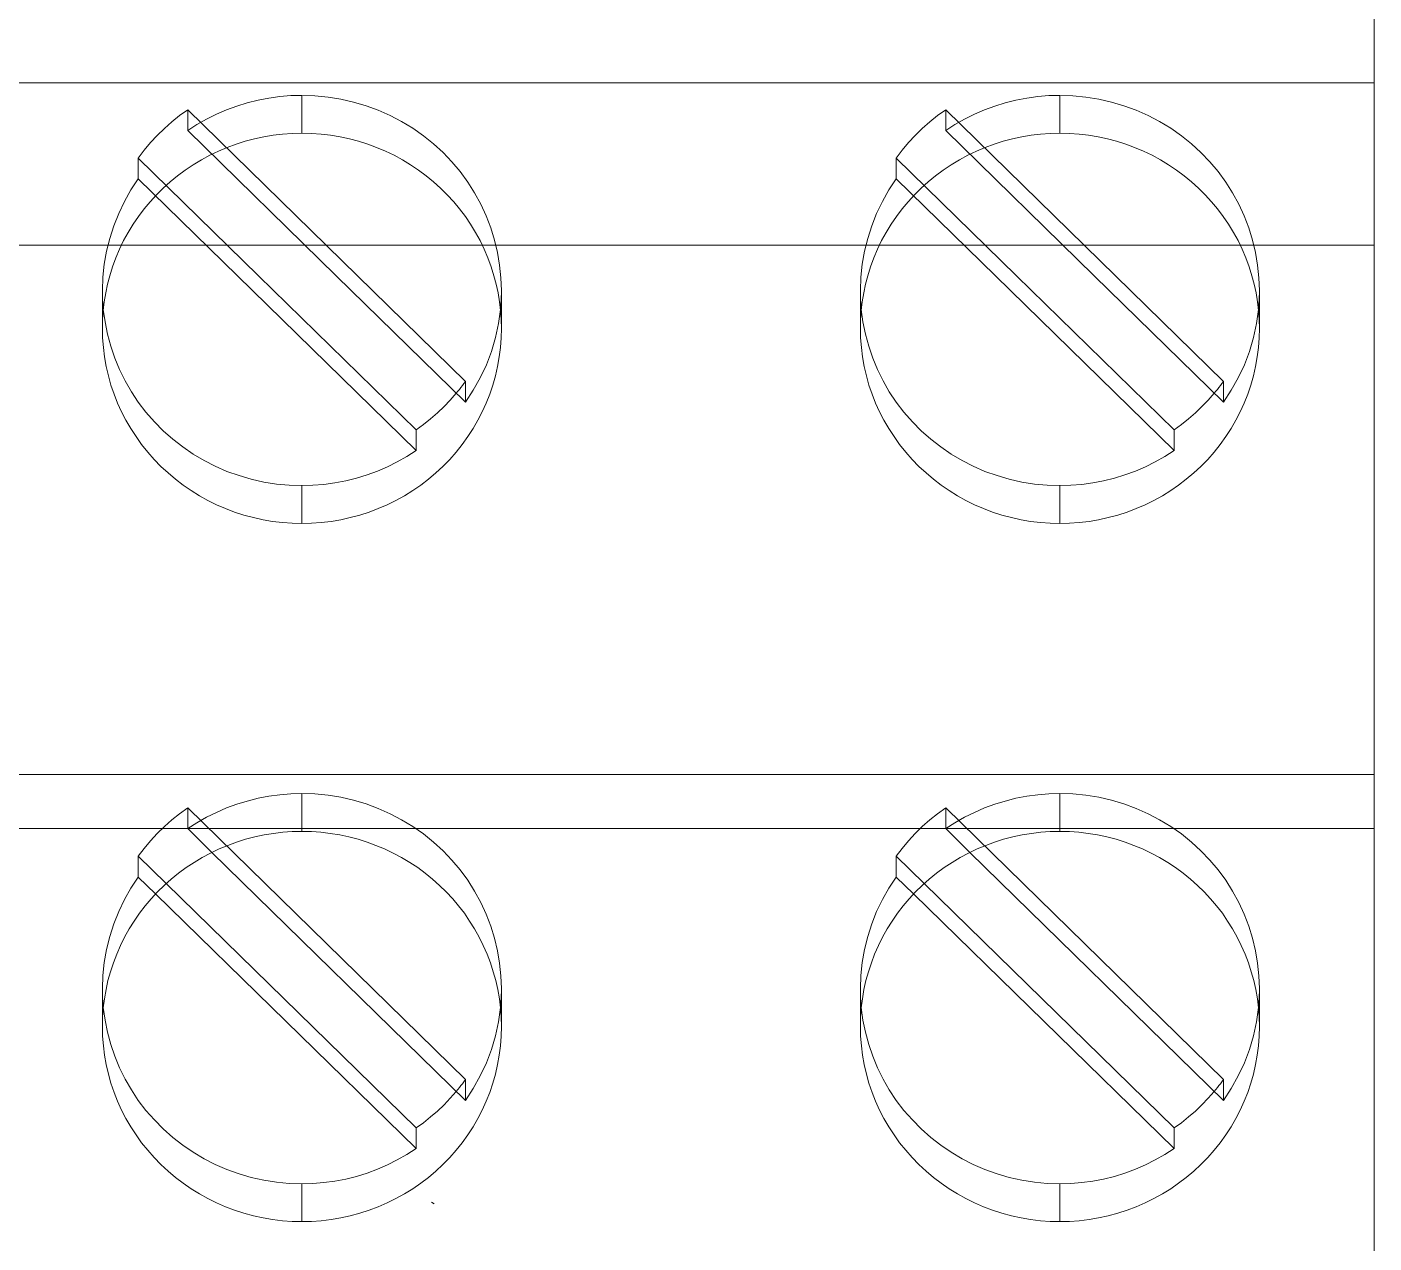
# Model space of a CAD drawing. Header units: millimetres. Extents: x 1359 to 3577, y 1333 to 3557.
# Drawn here: x 1631.86 to 1645.37, y 2735.86 to 2748.05 of the extents above; entities that cross this region are included whole.
import ezdxf

# ---------------------------------------------------------------- set-up
doc = ezdxf.new("R2010")
doc.units = ezdxf.units.MM
doc.layers.add('000-PI-Oprema', color=30, linetype='Continuous', lineweight=5)
doc.layers.add('002-PI-Kabelska kanalica', color=150, linetype='Continuous')

# ---------------------------------------------------------------- blocks, each defined once
blk = doc.blocks.new('PLC-RSC-120UC21-21 - 2967086')
at = {"layer": '000-PI-Oprema', "color": 0, "linetype": 'ByBlock', "lineweight": 0}
for p, q in [((13.9, -59.4), (13.9, -58.373)), ((0, -59.066), (13.9, -59.066)), ((2.498, -59.299), (2.603, -59.267)), ((2.603, -59.267), (2.71, -59.24)), ((2.71, -59.24), (2.819, -59.219)), ((2.819, -59.219), (2.928, -59.204)), ((2.928, -59.204), (3.039, -59.195)), ((3.039, -59.195), (3.15, -59.192)), ((3.15, -59.572), (3.15, -59.192)), ((3.15, -59.192), (3.281, -59.196)), ((3.281, -59.196), (3.412, -59.209)), ((3.412, -59.209), (3.541, -59.23)), ((3.541, -59.23), (3.668, -59.259)), ((3.668, -59.259), (3.793, -59.296)), ((10.098, -59.299), (10.203, -59.267)), ((10.203, -59.267), (10.31, -59.24)), ((10.31, -59.24), (10.419, -59.219)), ((10.419, -59.219), (10.528, -59.204)), ((10.528, -59.204), (10.639, -59.195)), ((10.639, -59.195), (10.75, -59.192)), ((10.75, -59.192), (10.881, -59.196)), ((10.75, -59.572), (10.75, -59.192)), ((10.881, -59.196), (11.012, -59.209)), ((11.012, -59.209), (11.141, -59.23)), ((11.141, -59.23), (11.268, -59.259)), ((11.268, -59.259), (11.393, -59.296)), ((1.846, -59.457), (1.924, -59.395)), ((1.924, -59.395), (2.005, -59.336)), ((2.005, -59.544), (2.005, -59.336)), ((4.79, -62.06), (2.005, -59.336)), ((2.098, -59.485), (2.194, -59.43)), ((2.194, -59.43), (2.293, -59.381)), ((2.293, -59.381), (2.394, -59.337)), ((2.394, -59.337), (2.498, -59.299)), ((3.793, -59.296), (3.915, -59.341)), ((3.915, -59.341), (4.034, -59.394)), ((4.034, -59.394), (4.15, -59.454)), ((9.446, -59.457), (9.524, -59.395)), ((9.524, -59.395), (9.605, -59.336)), ((9.605, -59.544), (9.605, -59.336)), ((9.605, -59.336), (12.39, -62.06)), ((9.698, -59.485), (9.794, -59.43)), ((9.794, -59.43), (9.893, -59.381)), ((9.893, -59.381), (9.994, -59.337)), ((9.994, -59.337), (10.098, -59.299)), ((11.393, -59.296), (11.515, -59.341)), ((11.515, -59.341), (11.634, -59.394)), ((11.634, -59.394), (11.75, -59.454)), ((13.9, -59.4), (13.9, -61)), ((1.7, -59.593), (1.771, -59.523)), ((1.771, -59.523), (1.846, -59.457)), ((2.005, -59.544), (2.098, -59.485)), ((3.493, -61), (2.005, -59.544)), ((4.15, -59.454), (4.261, -59.522)), ((4.261, -59.522), (4.368, -59.597)), ((9.3, -59.593), (9.371, -59.523)), ((9.371, -59.523), (9.446, -59.457)), ((9.605, -59.544), (9.698, -59.485)), ((11.093, -61), (9.605, -59.544)), ((11.75, -59.454), (11.861, -59.522)), ((11.861, -59.522), (11.968, -59.597)), ((13.9, -61), (13.9, -59.544)), ((1.57, -59.742), (1.633, -59.666)), ((1.633, -59.666), (1.7, -59.593)), ((2.401, -59.714), (2.49, -59.681)), ((2.49, -59.681), (2.581, -59.652)), ((2.581, -59.652), (2.674, -59.628)), ((2.674, -59.628), (2.767, -59.608)), ((2.767, -59.608), (2.862, -59.592)), ((2.862, -59.592), (2.957, -59.581)), ((2.957, -59.581), (3.053, -59.574)), ((3.053, -59.574), (3.15, -59.572)), ((3.15, -59.572), (3.247, -59.574)), ((3.247, -59.574), (3.343, -59.581)), ((3.343, -59.581), (3.438, -59.592)), ((3.438, -59.592), (3.533, -59.608)), ((3.533, -59.608), (3.626, -59.628)), ((3.626, -59.628), (3.719, -59.652)), ((3.719, -59.652), (3.81, -59.681)), ((3.81, -59.681), (3.899, -59.714)), ((4.368, -59.597), (4.469, -59.678)), ((4.469, -59.678), (4.565, -59.766)), ((9.17, -59.742), (9.233, -59.666)), ((9.233, -59.666), (9.3, -59.593)), ((10.001, -59.714), (10.09, -59.681)), ((10.09, -59.681), (10.181, -59.652)), ((10.181, -59.652), (10.274, -59.628)), ((10.274, -59.628), (10.367, -59.608)), ((10.367, -59.608), (10.462, -59.592)), ((10.462, -59.592), (10.557, -59.581)), ((10.557, -59.581), (10.653, -59.574)), ((10.653, -59.574), (10.75, -59.572)), ((10.75, -59.572), (10.847, -59.574)), ((10.847, -59.574), (10.943, -59.581)), ((10.943, -59.581), (11.038, -59.592)), ((11.038, -59.592), (11.133, -59.608)), ((11.133, -59.608), (11.226, -59.628)), ((11.226, -59.628), (11.319, -59.652)), ((11.319, -59.652), (11.41, -59.681)), ((11.41, -59.681), (11.499, -59.714)), ((11.968, -59.597), (12.069, -59.678)), ((12.069, -59.678), (12.165, -59.766)), ((1.51, -59.821), (1.57, -59.742)), ((1.51, -60.029), (1.51, -59.821)), ((1.51, -59.821), (2.716, -61)), ((2.142, -59.838), (2.226, -59.793)), ((2.226, -59.793), (2.313, -59.751)), ((2.313, -59.751), (2.401, -59.714)), ((3.899, -59.714), (3.987, -59.751)), ((3.987, -59.751), (4.074, -59.793)), ((4.074, -59.793), (4.158, -59.838)), ((4.565, -59.766), (4.654, -59.859)), ((9.11, -59.821), (9.17, -59.742)), ((9.11, -60.029), (9.11, -59.821)), ((10.316, -61), (9.11, -59.821)), ((9.742, -59.838), (9.826, -59.793)), ((9.826, -59.793), (9.913, -59.751)), ((9.913, -59.751), (10.001, -59.714)), ((11.499, -59.714), (11.587, -59.751)), ((11.587, -59.751), (11.674, -59.793)), ((11.674, -59.793), (11.758, -59.838)), ((12.165, -59.766), (12.254, -59.859)), ((1.903, -59.998), (1.98, -59.941)), ((1.98, -59.941), (2.06, -59.888)), ((2.06, -59.888), (2.142, -59.838)), ((4.158, -59.838), (4.24, -59.888)), ((4.24, -59.888), (4.32, -59.941)), ((4.32, -59.941), (4.397, -59.998)), ((4.654, -59.859), (4.737, -59.957)), ((4.737, -59.957), (4.813, -60.061)), ((9.503, -59.998), (9.58, -59.941)), ((9.58, -59.941), (9.66, -59.888)), ((9.66, -59.888), (9.742, -59.838)), ((11.758, -59.838), (11.84, -59.888)), ((11.84, -59.888), (11.92, -59.941)), ((11.92, -59.941), (11.997, -59.998)), ((12.254, -59.859), (12.337, -59.957)), ((12.337, -59.957), (12.413, -60.061)), ((1.436, -60.14), (1.51, -60.029)), ((1.51, -60.029), (2.503, -61)), ((1.759, -60.122), (1.83, -60.058)), ((1.83, -60.058), (1.903, -59.998)), ((4.397, -59.998), (4.47, -60.058)), ((4.47, -60.058), (4.541, -60.122)), ((4.813, -60.061), (4.882, -60.17)), ((9.036, -60.14), (9.11, -60.029)), ((9.11, -60.029), (10.103, -61)), ((9.359, -60.122), (9.43, -60.058)), ((9.43, -60.058), (9.503, -59.998)), ((11.997, -59.998), (12.07, -60.058)), ((12.07, -60.058), (12.141, -60.122)), ((12.413, -60.061), (12.482, -60.17)), ((1.37, -60.255), (1.436, -60.14)), ((1.628, -60.259), (1.692, -60.189)), ((1.692, -60.189), (1.759, -60.122)), ((4.541, -60.122), (4.608, -60.189)), ((4.608, -60.189), (4.672, -60.259)), ((4.882, -60.17), (4.944, -60.283)), ((8.97, -60.255), (9.036, -60.14)), ((9.228, -60.259), (9.292, -60.189)), ((9.292, -60.189), (9.359, -60.122)), ((12.141, -60.122), (12.208, -60.189)), ((12.208, -60.189), (12.272, -60.259)), ((12.482, -60.17), (12.544, -60.283)), ((1.263, -60.5), (1.313, -60.376)), ((1.313, -60.376), (1.37, -60.255)), ((1.511, -60.407), (1.568, -60.331)), ((1.568, -60.331), (1.628, -60.259)), ((4.672, -60.259), (4.732, -60.331)), ((4.732, -60.331), (4.789, -60.407)), ((4.944, -60.283), (4.998, -60.401)), ((8.863, -60.5), (8.913, -60.376)), ((8.913, -60.376), (8.97, -60.255)), ((9.111, -60.407), (9.168, -60.331)), ((9.168, -60.331), (9.228, -60.259)), ((12.272, -60.259), (12.332, -60.331)), ((12.332, -60.331), (12.389, -60.407)), ((12.544, -60.283), (12.598, -60.401)), ((1.223, -60.626), (1.263, -60.5)), ((1.409, -60.566), (1.458, -60.485)), ((1.458, -60.485), (1.511, -60.407)), ((4.789, -60.407), (4.842, -60.485)), ((4.842, -60.485), (4.891, -60.566)), ((4.998, -60.401), (5.044, -60.521)), ((8.823, -60.626), (8.863, -60.5)), ((9.009, -60.566), (9.058, -60.485)), ((9.058, -60.485), (9.111, -60.407)), ((12.389, -60.407), (12.442, -60.485)), ((12.442, -60.485), (12.491, -60.566)), ((12.598, -60.401), (12.644, -60.521)), ((1.191, -60.755), (1.223, -60.626)), ((1.363, -60.649), (1.409, -60.566)), ((4.891, -60.566), (4.937, -60.649)), ((5.044, -60.521), (5.082, -60.643)), ((5.082, -60.643), (5.112, -60.768)), ((8.791, -60.755), (8.823, -60.626)), ((8.963, -60.649), (9.009, -60.566)), ((12.491, -60.566), (12.537, -60.649)), ((12.644, -60.521), (12.682, -60.643)), ((12.682, -60.643), (12.712, -60.768)), ((13.9, -60.693), (0, -60.693)), ((1.168, -60.885), (1.191, -60.755)), ((1.285, -60.822), (1.322, -60.734)), ((1.322, -60.734), (1.363, -60.649)), ((4.937, -60.649), (4.978, -60.734)), ((4.978, -60.734), (5.015, -60.822)), ((5.112, -60.768), (5.133, -60.893)), ((8.768, -60.885), (8.791, -60.755)), ((8.885, -60.822), (8.922, -60.734)), ((8.922, -60.734), (8.963, -60.649)), ((12.537, -60.649), (12.578, -60.734)), ((12.578, -60.734), (12.615, -60.822)), ((12.712, -60.768), (12.733, -60.893)), ((1.155, -61.016), (1.168, -60.885)), ((1.224, -61), (1.252, -60.91)), ((1.252, -60.91), (1.285, -60.822)), ((5.015, -60.822), (5.048, -60.91)), ((5.048, -60.91), (5.076, -61)), ((5.133, -60.893), (5.146, -61.021)), ((8.755, -61.016), (8.768, -60.885)), ((8.824, -61), (8.852, -60.91)), ((8.852, -60.91), (8.885, -60.822)), ((12.615, -60.822), (12.648, -60.91)), ((12.648, -60.91), (12.676, -61)), ((12.733, -60.893), (12.746, -61.021)), ((1.15, -61.148), (1.155, -61.016)), ((1.202, -61.086), (1.224, -61)), ((2.503, -61), (4.295, -62.752)), ((2.716, -61), (4.295, -62.545)), ((4.79, -62.268), (3.493, -61)), ((5.076, -61), (5.098, -61.086)), ((5.146, -61.021), (5.15, -61.148)), ((8.75, -61.148), (8.755, -61.016)), ((8.802, -61.086), (8.824, -61)), ((10.103, -61), (11.895, -62.752)), ((11.895, -62.545), (10.316, -61)), ((12.39, -62.268), (11.093, -61)), ((12.676, -61), (12.698, -61.086)), ((12.746, -61.021), (12.75, -61.148)), ((13.9, -66), (13.9, -61)), ((1.15, -61.18), (1.15, -61.148)), ((1.15, -61.196), (1.15, -61.148)), ((1.151, -61.212), (1.15, -61.18)), ((1.169, -61.261), (1.183, -61.173)), ((1.183, -61.173), (1.202, -61.086)), ((5.098, -61.086), (5.117, -61.173)), ((5.117, -61.173), (5.131, -61.261)), ((5.15, -61.18), (5.149, -61.212)), ((5.15, -61.148), (5.15, -61.18)), ((5.15, -61.196), (5.15, -61.148)), ((8.75, -61.18), (8.75, -61.148)), ((8.75, -61.196), (8.75, -61.148)), ((8.751, -61.212), (8.75, -61.18)), ((8.769, -61.261), (8.783, -61.173)), ((8.783, -61.173), (8.802, -61.086)), ((12.698, -61.086), (12.717, -61.173)), ((12.717, -61.173), (12.731, -61.261)), ((12.75, -61.18), (12.749, -61.212)), ((12.75, -61.148), (12.75, -61.18)), ((12.75, -61.196), (12.75, -61.148)), ((1.15, -61.243), (1.15, -61.196)), ((1.15, -61.291), (1.15, -61.243)), ((1.15, -61.338), (1.15, -61.291)), ((1.152, -61.243), (1.151, -61.212)), ((1.154, -61.275), (1.152, -61.243)), ((1.157, -61.306), (1.154, -61.275)), ((1.159, -61.338), (1.157, -61.306)), ((1.158, -61.35), (1.169, -61.261)), ((5.131, -61.261), (5.142, -61.35)), ((5.143, -61.306), (5.141, -61.338)), ((5.146, -61.275), (5.143, -61.306)), ((5.148, -61.243), (5.146, -61.275)), ((5.149, -61.212), (5.148, -61.243)), ((5.15, -61.243), (5.15, -61.196)), ((5.15, -61.291), (5.15, -61.243)), ((5.15, -61.338), (5.15, -61.291)), ((8.75, -61.243), (8.75, -61.196)), ((8.75, -61.291), (8.75, -61.243)), ((8.75, -61.338), (8.75, -61.291)), ((8.752, -61.243), (8.751, -61.212)), ((8.754, -61.275), (8.752, -61.243)), ((8.757, -61.306), (8.754, -61.275)), ((8.759, -61.338), (8.757, -61.306)), ((8.758, -61.35), (8.769, -61.261)), ((12.731, -61.261), (12.742, -61.35)), ((12.743, -61.306), (12.741, -61.338)), ((12.746, -61.275), (12.743, -61.306)), ((12.748, -61.243), (12.746, -61.275)), ((12.749, -61.212), (12.748, -61.243)), ((12.75, -61.243), (12.75, -61.196)), ((12.75, -61.291), (12.75, -61.243)), ((12.75, -61.338), (12.75, -61.291)), ((1.15, -61.385), (1.15, -61.338)), ((1.15, -61.433), (1.15, -61.385)), ((1.15, -61.48), (1.15, -61.433)), ((1.15, -61.528), (1.152, -61.439)), ((1.152, -61.439), (1.158, -61.35)), ((1.176, -61.463), (1.159, -61.338)), ((5.141, -61.338), (5.121, -61.481)), ((5.142, -61.35), (5.148, -61.439)), ((5.148, -61.439), (5.15, -61.528)), ((5.15, -61.385), (5.15, -61.338)), ((5.15, -61.433), (5.15, -61.385)), ((5.15, -61.48), (5.15, -61.433)), ((8.75, -61.385), (8.75, -61.338)), ((8.75, -61.433), (8.75, -61.385)), ((8.75, -61.48), (8.75, -61.433)), ((8.75, -61.528), (8.752, -61.439)), ((8.752, -61.439), (8.758, -61.35)), ((8.776, -61.463), (8.759, -61.338)), ((12.741, -61.338), (12.721, -61.481)), ((12.742, -61.35), (12.748, -61.439)), ((12.748, -61.439), (12.75, -61.528)), ((12.75, -61.385), (12.75, -61.338)), ((12.75, -61.433), (12.75, -61.385)), ((12.75, -61.48), (12.75, -61.433)), ((1.15, -61.528), (1.15, -61.48)), ((1.152, -61.624), (1.15, -61.528)), ((1.201, -61.586), (1.176, -61.463)), ((1.233, -61.708), (1.201, -61.586)), ((5.121, -61.481), (5.091, -61.621)), ((5.15, -61.528), (5.148, -61.624)), ((5.15, -61.528), (5.15, -61.48)), ((8.75, -61.528), (8.75, -61.48)), ((8.752, -61.624), (8.75, -61.528)), ((8.801, -61.586), (8.776, -61.463)), ((8.833, -61.708), (8.801, -61.586)), ((12.721, -61.481), (12.691, -61.621)), ((12.75, -61.528), (12.748, -61.624)), ((12.75, -61.528), (12.75, -61.48)), ((13.9, -66), (13.9, -61.567)), ((1.16, -61.72), (1.152, -61.624)), ((1.172, -61.815), (1.16, -61.72)), ((1.274, -61.826), (1.233, -61.708)), ((5.091, -61.621), (5.05, -61.759)), ((5.14, -61.72), (5.128, -61.815)), ((5.148, -61.624), (5.14, -61.72)), ((8.76, -61.72), (8.752, -61.624)), ((8.772, -61.815), (8.76, -61.72)), ((8.874, -61.826), (8.833, -61.708)), ((12.691, -61.621), (12.65, -61.759)), ((12.74, -61.72), (12.728, -61.815)), ((12.748, -61.624), (12.74, -61.72)), ((1.189, -61.91), (1.172, -61.815)), ((1.322, -61.942), (1.274, -61.826)), ((5.05, -61.759), (5, -61.893)), ((5.128, -61.815), (5.111, -61.91)), ((8.789, -61.91), (8.772, -61.815)), ((8.922, -61.942), (8.874, -61.826)), ((12.65, -61.759), (12.6, -61.893)), ((12.728, -61.815), (12.711, -61.91)), ((1.21, -62.004), (1.189, -61.91)), ((1.377, -62.055), (1.322, -61.942)), ((5, -61.893), (4.939, -62.023)), ((5.111, -61.91), (5.09, -62.004)), ((8.81, -62.004), (8.789, -61.91)), ((8.977, -62.055), (8.922, -61.942)), ((12.6, -61.893), (12.539, -62.023)), ((12.711, -61.91), (12.69, -62.004)), ((1.236, -62.097), (1.21, -62.004)), ((1.267, -62.188), (1.236, -62.097)), ((1.44, -62.163), (1.377, -62.055)), ((4.745, -62.12), (4.73, -62.14)), ((4.76, -62.101), (4.745, -62.12)), ((4.775, -62.081), (4.76, -62.101)), ((4.79, -62.06), (4.775, -62.081)), ((4.79, -62.268), (4.79, -62.06)), ((4.939, -62.023), (4.869, -62.148)), ((5.064, -62.097), (5.033, -62.188)), ((5.09, -62.004), (5.064, -62.097)), ((8.836, -62.097), (8.81, -62.004)), ((8.867, -62.188), (8.836, -62.097)), ((9.04, -62.163), (8.977, -62.055)), ((12.345, -62.12), (12.33, -62.14)), ((12.36, -62.101), (12.345, -62.12)), ((12.375, -62.081), (12.36, -62.101)), ((12.39, -62.06), (12.375, -62.081)), ((12.39, -62.268), (12.39, -62.06)), ((12.539, -62.023), (12.469, -62.148)), ((12.664, -62.097), (12.633, -62.188)), ((12.69, -62.004), (12.664, -62.097)), ((1.302, -62.277), (1.267, -62.188)), ((1.51, -62.268), (1.44, -62.163)), ((4.638, -62.247), (4.575, -62.313)), ((4.698, -62.179), (4.638, -62.247)), ((4.714, -62.159), (4.698, -62.179)), ((4.73, -62.14), (4.714, -62.159)), ((4.869, -62.148), (4.79, -62.268)), ((5.033, -62.188), (4.998, -62.277)), ((8.902, -62.277), (8.867, -62.188)), ((9.11, -62.268), (9.04, -62.163)), ((12.238, -62.247), (12.175, -62.313)), ((12.298, -62.179), (12.238, -62.247)), ((12.314, -62.159), (12.298, -62.179)), ((12.33, -62.14), (12.314, -62.159)), ((12.469, -62.148), (12.39, -62.268)), ((12.633, -62.188), (12.598, -62.277)), ((1.342, -62.365), (1.302, -62.277)), ((1.386, -62.45), (1.342, -62.365)), ((1.587, -62.369), (1.51, -62.268)), ((1.671, -62.465), (1.587, -62.369)), ((4.509, -62.376), (4.44, -62.435)), ((4.575, -62.313), (4.509, -62.376)), ((4.958, -62.365), (4.914, -62.45)), ((4.998, -62.277), (4.958, -62.365)), ((8.942, -62.365), (8.902, -62.277)), ((8.986, -62.45), (8.942, -62.365)), ((9.187, -62.369), (9.11, -62.268)), ((9.271, -62.465), (9.187, -62.369)), ((12.109, -62.376), (12.04, -62.435)), ((12.175, -62.313), (12.109, -62.376)), ((12.558, -62.365), (12.514, -62.45)), ((12.598, -62.277), (12.558, -62.365)), ((1.434, -62.533), (1.386, -62.45)), ((1.487, -62.614), (1.434, -62.533)), ((1.76, -62.555), (1.671, -62.465)), ((4.369, -62.492), (4.295, -62.545)), ((4.44, -62.435), (4.369, -62.492)), ((4.866, -62.533), (4.813, -62.614)), ((4.914, -62.45), (4.866, -62.533)), ((9.034, -62.533), (8.986, -62.45)), ((9.087, -62.614), (9.034, -62.533)), ((9.36, -62.555), (9.271, -62.465)), ((11.969, -62.492), (11.895, -62.545)), ((12.04, -62.435), (11.969, -62.492)), ((12.466, -62.533), (12.413, -62.614)), ((12.514, -62.45), (12.466, -62.533)), ((1.543, -62.693), (1.487, -62.614)), ((1.855, -62.639), (1.76, -62.555)), ((1.955, -62.717), (1.855, -62.639)), ((4.295, -62.752), (4.295, -62.545)), ((4.813, -62.614), (4.757, -62.693)), ((9.143, -62.693), (9.087, -62.614)), ((9.455, -62.639), (9.36, -62.555)), ((9.555, -62.717), (9.455, -62.639)), ((11.895, -62.752), (11.895, -62.545)), ((12.413, -62.614), (12.357, -62.693)), ((1.604, -62.769), (1.543, -62.693)), ((1.668, -62.842), (1.604, -62.769)), ((2.06, -62.788), (1.955, -62.717)), ((2.169, -62.853), (2.06, -62.788)), ((4.295, -62.752), (4.203, -62.812)), ((4.696, -62.769), (4.632, -62.842)), ((4.757, -62.693), (4.696, -62.769)), ((9.204, -62.769), (9.143, -62.693)), ((9.268, -62.842), (9.204, -62.769)), ((9.66, -62.788), (9.555, -62.717)), ((9.769, -62.853), (9.66, -62.788)), ((11.895, -62.752), (11.803, -62.812)), ((12.296, -62.769), (12.232, -62.842)), ((12.357, -62.693), (12.296, -62.769)), ((1.736, -62.912), (1.668, -62.842)), ((1.808, -62.978), (1.736, -62.912)), ((2.282, -62.911), (2.169, -62.853)), ((2.399, -62.962), (2.282, -62.911)), ((4.009, -62.915), (3.907, -62.959)), ((4.107, -62.866), (4.009, -62.915)), ((4.203, -62.812), (4.107, -62.866)), ((4.564, -62.912), (4.492, -62.978)), ((4.632, -62.842), (4.564, -62.912)), ((9.336, -62.912), (9.268, -62.842)), ((9.408, -62.978), (9.336, -62.912)), ((9.882, -62.911), (9.769, -62.853)), ((9.999, -62.962), (9.882, -62.911)), ((11.609, -62.915), (11.507, -62.959)), ((11.707, -62.866), (11.609, -62.915)), ((11.803, -62.812), (11.707, -62.866)), ((12.164, -62.912), (12.092, -62.978)), ((12.232, -62.842), (12.164, -62.912)), ((1.882, -63.041), (1.808, -62.978)), ((1.959, -63.1), (1.882, -63.041)), ((2.52, -63.005), (2.399, -62.962)), ((2.643, -63.041), (2.52, -63.005)), ((2.769, -63.069), (2.643, -63.041)), ((2.895, -63.089), (2.769, -63.069)), ((3.589, -63.057), (3.48, -63.078)), ((3.697, -63.03), (3.589, -63.057)), ((3.803, -62.997), (3.697, -63.03)), ((3.907, -62.959), (3.803, -62.997)), ((4.418, -63.041), (4.341, -63.1)), ((4.492, -62.978), (4.418, -63.041)), ((9.482, -63.041), (9.408, -62.978)), ((9.559, -63.1), (9.482, -63.041)), ((10.12, -63.005), (9.999, -62.962)), ((10.243, -63.041), (10.12, -63.005)), ((10.369, -63.069), (10.243, -63.041)), ((10.495, -63.089), (10.369, -63.069)), ((11.189, -63.057), (11.08, -63.078)), ((11.297, -63.03), (11.189, -63.057)), ((11.403, -62.997), (11.297, -63.03)), ((11.507, -62.959), (11.403, -62.997)), ((12.018, -63.041), (11.941, -63.1)), ((12.092, -62.978), (12.018, -63.041)), ((2.039, -63.155), (1.959, -63.1)), ((2.122, -63.206), (2.039, -63.155)), ((2.207, -63.253), (2.122, -63.206)), ((3.022, -63.101), (2.895, -63.089)), ((3.15, -63.105), (3.022, -63.101)), ((3.26, -63.102), (3.15, -63.105)), ((3.15, -63.484), (3.15, -63.105)), ((3.371, -63.093), (3.26, -63.102)), ((3.48, -63.078), (3.371, -63.093)), ((4.178, -63.206), (4.093, -63.253)), ((4.261, -63.155), (4.178, -63.206)), ((4.341, -63.1), (4.261, -63.155)), ((9.639, -63.155), (9.559, -63.1)), ((9.722, -63.206), (9.639, -63.155)), ((9.807, -63.253), (9.722, -63.206)), ((10.622, -63.101), (10.495, -63.089)), ((10.75, -63.105), (10.622, -63.101)), ((10.86, -63.102), (10.75, -63.105)), ((10.75, -63.484), (10.75, -63.105)), ((10.971, -63.093), (10.86, -63.102)), ((11.08, -63.078), (10.971, -63.093)), ((11.778, -63.206), (11.693, -63.253)), ((11.861, -63.155), (11.778, -63.206)), ((11.941, -63.1), (11.861, -63.155)), ((2.294, -63.296), (2.207, -63.253)), ((2.384, -63.335), (2.294, -63.296)), ((2.476, -63.37), (2.384, -63.335)), ((3.916, -63.335), (3.824, -63.37)), ((4.006, -63.296), (3.916, -63.335)), ((4.093, -63.253), (4.006, -63.296)), ((9.894, -63.296), (9.807, -63.253)), ((9.984, -63.335), (9.894, -63.296)), ((10.076, -63.37), (9.984, -63.335)), ((11.516, -63.335), (11.424, -63.37)), ((11.606, -63.296), (11.516, -63.335)), ((11.693, -63.253), (11.606, -63.296)), ((2.569, -63.4), (2.476, -63.37)), ((2.665, -63.426), (2.569, -63.4)), ((2.761, -63.447), (2.665, -63.426)), ((2.857, -63.463), (2.761, -63.447)), ((2.955, -63.475), (2.857, -63.463)), ((3.052, -63.482), (2.955, -63.475)), ((3.15, -63.484), (3.052, -63.482)), ((3.248, -63.482), (3.15, -63.484)), ((3.345, -63.475), (3.248, -63.482)), ((3.443, -63.463), (3.345, -63.475)), ((3.539, -63.447), (3.443, -63.463)), ((3.635, -63.426), (3.539, -63.447)), ((3.731, -63.4), (3.635, -63.426)), ((3.824, -63.37), (3.731, -63.4)), ((10.169, -63.4), (10.076, -63.37)), ((10.265, -63.426), (10.169, -63.4)), ((10.361, -63.447), (10.265, -63.426)), ((10.457, -63.463), (10.361, -63.447)), ((10.555, -63.475), (10.457, -63.463)), ((10.652, -63.482), (10.555, -63.475)), ((10.75, -63.484), (10.652, -63.482)), ((10.848, -63.482), (10.75, -63.484)), ((10.945, -63.475), (10.848, -63.482)), ((11.043, -63.463), (10.945, -63.475)), ((11.139, -63.447), (11.043, -63.463)), ((11.235, -63.426), (11.139, -63.447)), ((11.331, -63.4), (11.235, -63.426)), ((11.424, -63.37), (11.331, -63.4)), ((13.9, -66), (13.9, -63.995)), ((0, -66), (13.9, -66)), ((13.9, -66), (13.9, -66)), ((13.9, -66.544), (13.9, -66)), ((2.394, -66.337), (2.498, -66.299)), ((2.498, -66.299), (2.603, -66.267)), ((2.603, -66.267), (2.71, -66.24)), ((2.71, -66.24), (2.819, -66.219)), ((2.819, -66.219), (2.928, -66.204)), ((2.928, -66.204), (3.039, -66.195)), ((3.039, -66.195), (3.15, -66.192)), ((3.15, -66.572), (3.15, -66.192)), ((3.15, -66.192), (3.281, -66.196)), ((3.281, -66.196), (3.412, -66.209)), ((3.412, -66.209), (3.541, -66.23)), ((3.541, -66.23), (3.668, -66.259)), ((3.668, -66.259), (3.793, -66.296)), ((3.793, -66.296), (3.915, -66.341)), ((9.994, -66.337), (10.098, -66.299)), ((10.098, -66.299), (10.203, -66.267)), ((10.203, -66.267), (10.31, -66.24)), ((10.31, -66.24), (10.419, -66.219)), ((10.419, -66.219), (10.528, -66.204)), ((10.528, -66.204), (10.639, -66.195)), ((10.639, -66.195), (10.75, -66.192)), ((10.75, -66.572), (10.75, -66.192)), ((10.75, -66.192), (10.881, -66.196)), ((10.881, -66.196), (11.012, -66.209)), ((11.012, -66.209), (11.141, -66.23)), ((11.141, -66.23), (11.268, -66.259)), ((11.268, -66.259), (11.393, -66.296)), ((11.393, -66.296), (11.515, -66.341)), ((1.846, -66.457), (1.924, -66.395)), ((1.924, -66.395), (2.005, -66.336)), ((2.005, -66.544), (2.005, -66.336)), ((4.79, -69.06), (2.005, -66.336)), ((2.098, -66.485), (2.194, -66.43)), ((2.194, -66.43), (2.293, -66.381)), ((2.293, -66.381), (2.394, -66.337)), ((3.915, -66.341), (4.034, -66.394)), ((4.034, -66.394), (4.15, -66.454)), ((4.15, -66.454), (4.261, -66.522)), ((9.446, -66.457), (9.524, -66.395)), ((9.524, -66.395), (9.605, -66.336)), ((9.605, -66.544), (9.605, -66.336)), ((9.605, -66.336), (12.39, -69.06)), ((9.698, -66.485), (9.794, -66.43)), ((9.794, -66.43), (9.893, -66.381)), ((9.893, -66.381), (9.994, -66.337)), ((11.515, -66.341), (11.634, -66.394)), ((11.634, -66.394), (11.75, -66.454)), ((11.75, -66.454), (11.861, -66.522)), ((0, -66.544), (13.9, -66.544)), ((1.7, -66.593), (1.771, -66.523)), ((1.771, -66.523), (1.846, -66.457)), ((2.005, -66.544), (2.098, -66.485)), ((2.248, -66.782), (2.005, -66.544)), ((2.865, -66.592), (2.959, -66.58)), ((2.959, -66.58), (3.054, -66.574)), ((3.054, -66.574), (3.15, -66.572)), ((3.15, -66.572), (3.246, -66.574)), ((3.246, -66.574), (3.341, -66.58)), ((3.341, -66.58), (3.435, -66.592)), ((4.261, -66.522), (4.368, -66.597)), ((9.3, -66.593), (9.371, -66.523)), ((9.371, -66.523), (9.446, -66.457)), ((9.605, -66.544), (9.698, -66.485)), ((9.848, -66.782), (9.605, -66.544)), ((10.465, -66.592), (10.559, -66.58)), ((10.559, -66.58), (10.654, -66.574)), ((10.654, -66.574), (10.75, -66.572)), ((10.75, -66.572), (10.846, -66.574)), ((10.846, -66.574), (10.941, -66.58)), ((10.941, -66.58), (11.035, -66.592)), ((11.861, -66.522), (11.968, -66.597)), ((13.9, -73), (13.9, -66.544)), ((1.57, -66.742), (1.633, -66.666)), ((1.633, -66.666), (1.7, -66.593)), ((2.32, -66.748), (2.407, -66.712)), ((2.407, -66.712), (2.496, -66.679)), ((2.496, -66.679), (2.586, -66.651)), ((2.586, -66.651), (2.678, -66.627)), ((2.678, -66.627), (2.771, -66.607)), ((2.771, -66.607), (2.865, -66.592)), ((3.435, -66.592), (3.529, -66.607)), ((3.529, -66.607), (3.622, -66.627)), ((3.622, -66.627), (3.714, -66.651)), ((3.714, -66.651), (3.804, -66.679)), ((3.804, -66.679), (3.893, -66.712)), ((3.893, -66.712), (3.98, -66.748)), ((4.368, -66.597), (4.469, -66.678)), ((4.469, -66.678), (4.565, -66.766)), ((9.17, -66.742), (9.233, -66.666)), ((9.233, -66.666), (9.3, -66.593)), ((9.92, -66.748), (10.007, -66.712)), ((10.007, -66.712), (10.096, -66.679)), ((10.096, -66.679), (10.186, -66.651)), ((10.186, -66.651), (10.278, -66.627)), ((10.278, -66.627), (10.371, -66.607)), ((10.371, -66.607), (10.465, -66.592)), ((11.035, -66.592), (11.129, -66.607)), ((11.129, -66.607), (11.222, -66.627)), ((11.222, -66.627), (11.314, -66.651)), ((11.314, -66.651), (11.404, -66.679)), ((11.404, -66.679), (11.493, -66.712)), ((11.493, -66.712), (11.58, -66.748)), ((11.968, -66.597), (12.069, -66.678)), ((12.069, -66.678), (12.165, -66.766)), ((1.51, -66.821), (1.57, -66.742)), ((1.51, -67.029), (1.51, -66.821)), ((1.51, -66.821), (1.79, -67.094)), ((2.069, -66.882), (2.15, -66.833)), ((2.15, -66.833), (2.234, -66.789)), ((2.234, -66.789), (2.32, -66.748)), ((4.79, -69.268), (2.248, -66.782)), ((3.98, -66.748), (4.066, -66.789)), ((4.066, -66.789), (4.15, -66.833)), ((4.15, -66.833), (4.231, -66.882)), ((4.565, -66.766), (4.654, -66.859)), ((4.654, -66.859), (4.737, -66.957)), ((9.11, -66.821), (9.17, -66.742)), ((9.11, -67.029), (9.11, -66.821)), ((9.39, -67.094), (9.11, -66.821)), ((9.669, -66.882), (9.75, -66.833)), ((9.75, -66.833), (9.834, -66.789)), ((9.834, -66.789), (9.92, -66.748)), ((12.39, -69.268), (9.848, -66.782)), ((11.58, -66.748), (11.666, -66.789)), ((11.666, -66.789), (11.75, -66.833)), ((11.75, -66.833), (11.831, -66.882)), ((12.165, -66.766), (12.254, -66.859)), ((12.254, -66.859), (12.337, -66.957)), ((1.84, -67.05), (1.913, -66.991)), ((1.913, -66.991), (1.989, -66.935)), ((1.989, -66.935), (2.069, -66.882)), ((4.231, -66.882), (4.311, -66.935)), ((4.311, -66.935), (4.387, -66.991)), ((4.387, -66.991), (4.46, -67.05)), ((4.737, -66.957), (4.813, -67.061)), ((9.44, -67.05), (9.513, -66.991)), ((9.513, -66.991), (9.589, -66.935)), ((9.589, -66.935), (9.669, -66.882)), ((11.831, -66.882), (11.911, -66.935)), ((11.911, -66.935), (11.987, -66.991)), ((11.987, -66.991), (12.06, -67.05)), ((12.337, -66.957), (12.413, -67.061)), ((1.436, -67.14), (1.51, -67.029)), ((1.51, -67.029), (1.683, -67.198)), ((1.702, -67.178), (1.769, -67.113)), ((1.769, -67.113), (1.84, -67.05)), ((1.79, -67.094), (4.295, -69.545)), ((4.46, -67.05), (4.531, -67.113)), ((4.531, -67.113), (4.598, -67.178)), ((4.813, -67.061), (4.882, -67.17)), ((9.036, -67.14), (9.11, -67.029)), ((9.11, -67.029), (9.283, -67.198)), ((9.302, -67.178), (9.369, -67.113)), ((9.369, -67.113), (9.44, -67.05)), ((11.895, -69.545), (9.39, -67.094)), ((12.06, -67.05), (12.131, -67.113)), ((12.131, -67.113), (12.198, -67.178)), ((12.413, -67.061), (12.482, -67.17)), ((1.313, -67.376), (1.37, -67.255)), ((1.37, -67.255), (1.436, -67.14)), ((1.578, -67.319), (1.638, -67.247)), ((1.638, -67.247), (1.702, -67.178)), ((1.683, -67.198), (4.295, -69.752)), ((4.598, -67.178), (4.662, -67.247)), ((4.662, -67.247), (4.722, -67.319)), ((4.882, -67.17), (4.944, -67.283)), ((8.913, -67.376), (8.97, -67.255)), ((8.97, -67.255), (9.036, -67.14)), ((9.178, -67.319), (9.238, -67.247)), ((9.238, -67.247), (9.302, -67.178)), ((9.283, -67.198), (11.895, -69.752)), ((12.198, -67.178), (12.262, -67.247)), ((12.262, -67.247), (12.322, -67.319)), ((12.482, -67.17), (12.544, -67.283)), ((1.263, -67.5), (1.313, -67.376)), ((1.468, -67.47), (1.521, -67.393)), ((1.521, -67.393), (1.578, -67.319)), ((4.722, -67.319), (4.779, -67.393)), ((4.779, -67.393), (4.832, -67.47)), ((4.944, -67.283), (4.998, -67.401)), ((8.863, -67.5), (8.913, -67.376)), ((9.068, -67.47), (9.121, -67.393)), ((9.121, -67.393), (9.178, -67.319)), ((12.322, -67.319), (12.379, -67.393)), ((12.379, -67.393), (12.432, -67.47)), ((12.544, -67.283), (12.598, -67.401)), ((1.223, -67.626), (1.263, -67.5)), ((1.418, -67.549), (1.468, -67.47)), ((4.832, -67.47), (4.882, -67.549)), ((4.998, -67.401), (5.044, -67.521)), ((5.044, -67.521), (5.082, -67.643)), ((8.823, -67.626), (8.863, -67.5)), ((9.018, -67.549), (9.068, -67.47)), ((12.432, -67.47), (12.482, -67.549)), ((12.598, -67.401), (12.644, -67.521)), ((12.644, -67.521), (12.682, -67.643)), ((1.191, -67.755), (1.223, -67.626)), ((1.331, -67.716), (1.372, -67.631)), ((1.372, -67.631), (1.418, -67.549)), ((4.882, -67.549), (4.928, -67.631)), ((4.928, -67.631), (4.969, -67.716)), ((5.082, -67.643), (5.112, -67.768)), ((8.791, -67.755), (8.823, -67.626)), ((8.931, -67.716), (8.972, -67.631)), ((8.972, -67.631), (9.018, -67.549)), ((12.482, -67.549), (12.528, -67.631)), ((12.528, -67.631), (12.569, -67.716)), ((12.682, -67.643), (12.712, -67.768)), ((1.168, -67.885), (1.191, -67.755)), ((1.26, -67.889), (1.293, -67.802)), ((1.293, -67.802), (1.331, -67.716)), ((4.969, -67.716), (5.007, -67.802)), ((5.007, -67.802), (5.04, -67.889)), ((5.112, -67.768), (5.133, -67.893)), ((8.768, -67.885), (8.791, -67.755)), ((8.86, -67.889), (8.893, -67.802)), ((8.893, -67.802), (8.931, -67.716)), ((12.569, -67.716), (12.607, -67.802)), ((12.607, -67.802), (12.64, -67.889)), ((12.712, -67.768), (12.733, -67.893)), ((1.155, -68.016), (1.168, -67.885)), ((1.231, -67.978), (1.26, -67.889)), ((5.04, -67.889), (5.069, -67.978)), ((5.133, -67.893), (5.146, -68.021)), ((8.755, -68.016), (8.768, -67.885)), ((8.831, -67.978), (8.86, -67.889)), ((12.64, -67.889), (12.669, -67.978)), ((12.733, -67.893), (12.746, -68.021)), ((1.15, -68.148), (1.155, -68.016)), ((1.186, -68.158), (1.206, -68.068)), ((1.206, -68.068), (1.231, -67.978)), ((5.069, -67.978), (5.094, -68.068)), ((5.094, -68.068), (5.114, -68.158)), ((5.146, -68.021), (5.15, -68.148)), ((8.75, -68.148), (8.755, -68.016)), ((8.786, -68.158), (8.806, -68.068)), ((8.806, -68.068), (8.831, -67.978)), ((12.669, -67.978), (12.694, -68.068)), ((12.694, -68.068), (12.714, -68.158)), ((12.746, -68.021), (12.75, -68.148)), ((1.15, -68.18), (1.15, -68.148)), ((1.15, -68.196), (1.15, -68.148)), ((1.151, -68.212), (1.15, -68.18)), ((1.15, -68.243), (1.15, -68.196)), ((1.17, -68.25), (1.186, -68.158)), ((5.114, -68.158), (5.13, -68.25)), ((5.15, -68.18), (5.149, -68.212)), ((5.15, -68.148), (5.15, -68.18)), ((5.15, -68.196), (5.15, -68.148)), ((5.15, -68.243), (5.15, -68.196)), ((8.75, -68.18), (8.75, -68.148)), ((8.75, -68.196), (8.75, -68.148)), ((8.751, -68.212), (8.75, -68.18)), ((8.75, -68.243), (8.75, -68.196)), ((8.77, -68.25), (8.786, -68.158)), ((12.714, -68.158), (12.73, -68.25)), ((12.75, -68.18), (12.749, -68.212)), ((12.75, -68.148), (12.75, -68.18)), ((12.75, -68.196), (12.75, -68.148)), ((12.75, -68.243), (12.75, -68.196)), ((1.15, -68.291), (1.15, -68.243)), ((1.15, -68.338), (1.15, -68.291)), ((1.15, -68.385), (1.15, -68.338)), ((1.152, -68.243), (1.151, -68.212)), ((1.154, -68.275), (1.152, -68.243)), ((1.152, -68.435), (1.159, -68.342)), ((1.157, -68.306), (1.154, -68.275)), ((1.159, -68.338), (1.157, -68.306)), ((1.159, -68.342), (1.17, -68.25)), ((1.176, -68.463), (1.159, -68.338)), ((5.141, -68.338), (5.121, -68.481)), ((5.13, -68.25), (5.141, -68.342)), ((5.143, -68.306), (5.141, -68.338)), ((5.141, -68.342), (5.148, -68.435)), ((5.146, -68.275), (5.143, -68.306)), ((5.148, -68.243), (5.146, -68.275)), ((5.149, -68.212), (5.148, -68.243)), ((5.15, -68.291), (5.15, -68.243)), ((5.15, -68.338), (5.15, -68.291)), ((5.15, -68.385), (5.15, -68.338)), ((8.75, -68.291), (8.75, -68.243)), ((8.75, -68.338), (8.75, -68.291)), ((8.75, -68.385), (8.75, -68.338)), ((8.752, -68.243), (8.751, -68.212)), ((8.754, -68.275), (8.752, -68.243)), ((8.752, -68.435), (8.759, -68.342)), ((8.757, -68.306), (8.754, -68.275)), ((8.759, -68.338), (8.757, -68.306)), ((8.759, -68.342), (8.77, -68.25)), ((8.776, -68.463), (8.759, -68.338)), ((12.741, -68.338), (12.721, -68.481)), ((12.73, -68.25), (12.741, -68.342)), ((12.743, -68.306), (12.741, -68.338)), ((12.741, -68.342), (12.748, -68.435)), ((12.746, -68.275), (12.743, -68.306)), ((12.748, -68.243), (12.746, -68.275)), ((12.749, -68.212), (12.748, -68.243)), ((12.75, -68.291), (12.75, -68.243)), ((12.75, -68.338), (12.75, -68.291)), ((12.75, -68.385), (12.75, -68.338)), ((1.15, -68.433), (1.15, -68.385)), ((1.15, -68.48), (1.15, -68.433)), ((1.15, -68.528), (1.152, -68.435)), ((1.15, -68.528), (1.15, -68.48)), ((1.201, -68.586), (1.176, -68.463)), ((5.148, -68.435), (5.15, -68.528)), ((5.15, -68.433), (5.15, -68.385)), ((5.15, -68.48), (5.15, -68.433)), ((5.15, -68.528), (5.15, -68.48)), ((8.75, -68.433), (8.75, -68.385)), ((8.75, -68.48), (8.75, -68.433)), ((8.75, -68.528), (8.752, -68.435)), ((8.75, -68.528), (8.75, -68.48)), ((8.801, -68.586), (8.776, -68.463)), ((12.748, -68.435), (12.75, -68.528)), ((12.75, -68.433), (12.75, -68.385)), ((12.75, -68.48), (12.75, -68.433)), ((12.75, -68.528), (12.75, -68.48)), ((1.152, -68.624), (1.15, -68.528)), ((1.233, -68.708), (1.201, -68.586)), ((5.121, -68.481), (5.091, -68.621)), ((5.15, -68.528), (5.148, -68.624)), ((8.752, -68.624), (8.75, -68.528)), ((8.833, -68.708), (8.801, -68.586)), ((12.721, -68.481), (12.691, -68.621)), ((12.75, -68.528), (12.748, -68.624)), ((1.16, -68.72), (1.152, -68.624)), ((1.172, -68.815), (1.16, -68.72)), ((1.274, -68.826), (1.233, -68.708)), ((5.091, -68.621), (5.05, -68.759)), ((5.14, -68.72), (5.128, -68.815)), ((5.148, -68.624), (5.14, -68.72)), ((8.76, -68.72), (8.752, -68.624)), ((8.772, -68.815), (8.76, -68.72)), ((8.874, -68.826), (8.833, -68.708)), ((12.691, -68.621), (12.65, -68.759)), ((12.74, -68.72), (12.728, -68.815)), ((12.748, -68.624), (12.74, -68.72)), ((1.189, -68.91), (1.172, -68.815)), ((1.322, -68.942), (1.274, -68.826)), ((5.05, -68.759), (5, -68.893)), ((5.128, -68.815), (5.111, -68.91)), ((8.789, -68.91), (8.772, -68.815)), ((8.922, -68.942), (8.874, -68.826)), ((12.65, -68.759), (12.6, -68.893)), ((12.728, -68.815), (12.711, -68.91)), ((1.21, -69.004), (1.189, -68.91)), ((1.236, -69.097), (1.21, -69.004)), ((1.377, -69.055), (1.322, -68.942)), ((5, -68.893), (4.939, -69.023)), ((5.09, -69.004), (5.064, -69.097)), ((5.111, -68.91), (5.09, -69.004)), ((8.81, -69.004), (8.789, -68.91)), ((8.836, -69.097), (8.81, -69.004)), ((8.977, -69.055), (8.922, -68.942)), ((12.6, -68.893), (12.539, -69.023)), ((12.69, -69.004), (12.664, -69.097)), ((12.711, -68.91), (12.69, -69.004)), ((1.267, -69.188), (1.236, -69.097)), ((1.44, -69.163), (1.377, -69.055)), ((4.73, -69.14), (4.714, -69.159)), ((4.745, -69.12), (4.73, -69.14)), ((4.76, -69.101), (4.745, -69.12)), ((4.775, -69.081), (4.76, -69.101)), ((4.79, -69.06), (4.775, -69.081)), ((4.79, -69.268), (4.79, -69.06)), ((4.869, -69.148), (4.79, -69.268)), ((4.939, -69.023), (4.869, -69.148)), ((5.064, -69.097), (5.033, -69.188)), ((8.867, -69.188), (8.836, -69.097)), ((9.04, -69.163), (8.977, -69.055)), ((12.33, -69.14), (12.314, -69.159)), ((12.345, -69.12), (12.33, -69.14)), ((12.36, -69.101), (12.345, -69.12)), ((12.375, -69.081), (12.36, -69.101)), ((12.39, -69.06), (12.375, -69.081)), ((12.39, -69.268), (12.39, -69.06)), ((12.469, -69.148), (12.39, -69.268)), ((12.539, -69.023), (12.469, -69.148)), ((12.664, -69.097), (12.633, -69.188)), ((1.302, -69.277), (1.267, -69.188)), ((1.342, -69.365), (1.302, -69.277)), ((1.51, -69.268), (1.44, -69.163)), ((1.587, -69.369), (1.51, -69.268)), ((4.638, -69.247), (4.575, -69.313)), ((4.698, -69.179), (4.638, -69.247)), ((4.714, -69.159), (4.698, -69.179)), ((4.998, -69.277), (4.958, -69.365)), ((5.033, -69.188), (4.998, -69.277)), ((8.902, -69.277), (8.867, -69.188)), ((8.942, -69.365), (8.902, -69.277)), ((9.11, -69.268), (9.04, -69.163)), ((9.187, -69.369), (9.11, -69.268)), ((12.238, -69.247), (12.175, -69.313)), ((12.298, -69.179), (12.238, -69.247)), ((12.314, -69.159), (12.298, -69.179)), ((12.598, -69.277), (12.558, -69.365)), ((12.633, -69.188), (12.598, -69.277)), ((1.386, -69.45), (1.342, -69.365)), ((1.671, -69.465), (1.587, -69.369)), ((4.509, -69.376), (4.44, -69.435)), ((4.575, -69.313), (4.509, -69.376)), ((4.958, -69.365), (4.914, -69.45)), ((8.986, -69.45), (8.942, -69.365)), ((9.271, -69.465), (9.187, -69.369)), ((12.109, -69.376), (12.04, -69.435)), ((12.175, -69.313), (12.109, -69.376)), ((12.558, -69.365), (12.514, -69.45)), ((1.434, -69.533), (1.386, -69.45)), ((1.487, -69.614), (1.434, -69.533)), ((1.76, -69.555), (1.671, -69.465)), ((1.855, -69.639), (1.76, -69.555)), ((4.369, -69.492), (4.295, -69.545)), ((4.295, -69.752), (4.295, -69.545)), ((4.44, -69.435), (4.369, -69.492)), ((4.866, -69.533), (4.813, -69.614)), ((4.914, -69.45), (4.866, -69.533)), ((9.034, -69.533), (8.986, -69.45)), ((9.087, -69.614), (9.034, -69.533)), ((9.36, -69.555), (9.271, -69.465)), ((9.455, -69.639), (9.36, -69.555)), ((11.969, -69.492), (11.895, -69.545)), ((11.895, -69.752), (11.895, -69.545)), ((12.04, -69.435), (11.969, -69.492)), ((12.466, -69.533), (12.413, -69.614)), ((12.514, -69.45), (12.466, -69.533)), ((1.543, -69.693), (1.487, -69.614)), ((1.604, -69.769), (1.543, -69.693)), ((1.955, -69.717), (1.855, -69.639)), ((4.757, -69.693), (4.696, -69.769)), ((4.813, -69.614), (4.757, -69.693)), ((9.143, -69.693), (9.087, -69.614)), ((9.204, -69.769), (9.143, -69.693)), ((9.555, -69.717), (9.455, -69.639)), ((12.357, -69.693), (12.296, -69.769)), ((12.413, -69.614), (12.357, -69.693)), ((1.668, -69.842), (1.604, -69.769)), ((2.06, -69.788), (1.955, -69.717)), ((2.169, -69.853), (2.06, -69.788)), ((4.203, -69.812), (4.107, -69.866)), ((4.295, -69.752), (4.203, -69.812)), ((4.696, -69.769), (4.632, -69.842)), ((9.268, -69.842), (9.204, -69.769)), ((9.66, -69.788), (9.555, -69.717)), ((9.769, -69.853), (9.66, -69.788)), ((11.803, -69.812), (11.707, -69.866)), ((11.895, -69.752), (11.803, -69.812)), ((12.296, -69.769), (12.232, -69.842)), ((1.736, -69.912), (1.668, -69.842)), ((1.808, -69.978), (1.736, -69.912)), ((2.282, -69.911), (2.169, -69.853)), ((2.399, -69.962), (2.282, -69.911)), ((2.52, -70.005), (2.399, -69.962)), ((3.907, -69.959), (3.803, -69.997)), ((4.009, -69.915), (3.907, -69.959)), ((4.107, -69.866), (4.009, -69.915)), ((4.564, -69.912), (4.492, -69.978)), ((4.632, -69.842), (4.564, -69.912)), ((9.336, -69.912), (9.268, -69.842)), ((9.408, -69.978), (9.336, -69.912)), ((9.882, -69.911), (9.769, -69.853)), ((9.999, -69.962), (9.882, -69.911)), ((10.12, -70.005), (9.999, -69.962)), ((11.507, -69.959), (11.403, -69.997)), ((11.609, -69.915), (11.507, -69.959)), ((11.707, -69.866), (11.609, -69.915)), ((12.164, -69.912), (12.092, -69.978)), ((12.232, -69.842), (12.164, -69.912)), ((1.882, -70.041), (1.808, -69.978)), ((1.959, -70.1), (1.882, -70.041)), ((2.039, -70.155), (1.959, -70.1)), ((2.643, -70.041), (2.52, -70.005)), ((2.769, -70.069), (2.643, -70.041)), ((2.895, -70.089), (2.769, -70.069)), ((3.022, -70.101), (2.895, -70.089)), ((3.15, -70.105), (3.022, -70.101)), ((3.371, -70.093), (3.26, -70.102)), ((3.48, -70.078), (3.371, -70.093)), ((3.589, -70.057), (3.48, -70.078)), ((3.697, -70.03), (3.589, -70.057)), ((3.803, -69.997), (3.697, -70.03)), ((4.341, -70.1), (4.261, -70.155)), ((4.418, -70.041), (4.341, -70.1)), ((4.492, -69.978), (4.418, -70.041)), ((9.482, -70.041), (9.408, -69.978)), ((9.559, -70.1), (9.482, -70.041)), ((9.639, -70.155), (9.559, -70.1)), ((10.243, -70.041), (10.12, -70.005)), ((10.369, -70.069), (10.243, -70.041)), ((10.495, -70.089), (10.369, -70.069)), ((10.622, -70.101), (10.495, -70.089)), ((10.75, -70.105), (10.622, -70.101)), ((10.971, -70.093), (10.86, -70.102)), ((11.08, -70.078), (10.971, -70.093)), ((11.189, -70.057), (11.08, -70.078)), ((11.297, -70.03), (11.189, -70.057)), ((11.403, -69.997), (11.297, -70.03)), ((11.941, -70.1), (11.861, -70.155)), ((12.018, -70.041), (11.941, -70.1)), ((12.092, -69.978), (12.018, -70.041)), ((2.122, -70.206), (2.039, -70.155)), ((2.207, -70.253), (2.122, -70.206)), ((3.26, -70.102), (3.15, -70.105)), ((3.15, -70.484), (3.15, -70.105)), ((4.178, -70.206), (4.093, -70.253)), ((4.261, -70.155), (4.178, -70.206)), ((9.722, -70.206), (9.639, -70.155)), ((9.807, -70.253), (9.722, -70.206)), ((10.86, -70.102), (10.75, -70.105)), ((10.75, -70.484), (10.75, -70.105)), ((11.778, -70.206), (11.693, -70.253)), ((11.861, -70.155), (11.778, -70.206)), ((2.294, -70.296), (2.207, -70.253)), ((2.384, -70.335), (2.294, -70.296)), ((2.476, -70.37), (2.384, -70.335)), ((2.569, -70.4), (2.476, -70.37)), ((3.824, -70.37), (3.731, -70.4)), ((3.916, -70.335), (3.824, -70.37)), ((4.006, -70.296), (3.916, -70.335)), ((4.093, -70.253), (4.006, -70.296)), ((4.478, -70.304), (4.45, -70.288)), ((9.894, -70.296), (9.807, -70.253)), ((9.984, -70.335), (9.894, -70.296)), ((10.076, -70.37), (9.984, -70.335)), ((10.169, -70.4), (10.076, -70.37)), ((11.424, -70.37), (11.331, -70.4)), ((11.516, -70.335), (11.424, -70.37)), ((11.606, -70.296), (11.516, -70.335)), ((11.693, -70.253), (11.606, -70.296)), ((2.665, -70.426), (2.569, -70.4)), ((2.761, -70.447), (2.665, -70.426)), ((2.857, -70.463), (2.761, -70.447)), ((2.955, -70.475), (2.857, -70.463)), ((3.052, -70.482), (2.955, -70.475)), ((3.15, -70.484), (3.052, -70.482)), ((3.248, -70.482), (3.15, -70.484)), ((3.345, -70.475), (3.248, -70.482)), ((3.443, -70.463), (3.345, -70.475)), ((3.539, -70.447), (3.443, -70.463)), ((3.635, -70.426), (3.539, -70.447)), ((3.731, -70.4), (3.635, -70.426)), ((10.265, -70.426), (10.169, -70.4)), ((10.361, -70.447), (10.265, -70.426)), ((10.457, -70.463), (10.361, -70.447)), ((10.555, -70.475), (10.457, -70.463)), ((10.652, -70.482), (10.555, -70.475)), ((10.75, -70.484), (10.652, -70.482)), ((10.848, -70.482), (10.75, -70.484)), ((10.945, -70.475), (10.848, -70.482)), ((11.043, -70.463), (10.945, -70.475)), ((11.139, -70.447), (11.043, -70.463)), ((11.235, -70.426), (11.139, -70.447)), ((11.331, -70.4), (11.235, -70.426))]:
    blk.add_line(p, q, dxfattribs=at)

msp = doc.modelspace()

# ---------------------------------------------------------------- block references
at = {"layer": '002-PI-Kabelska kanalica', "color": 0, "linetype": 'ByBlock', "lineweight": 0}
msp.add_blockref('PLC-RSC-120UC21-21 - 2967086', (1631.471, 2806.556), dxfattribs=at)

doc.saveas('drawing.dxf')
